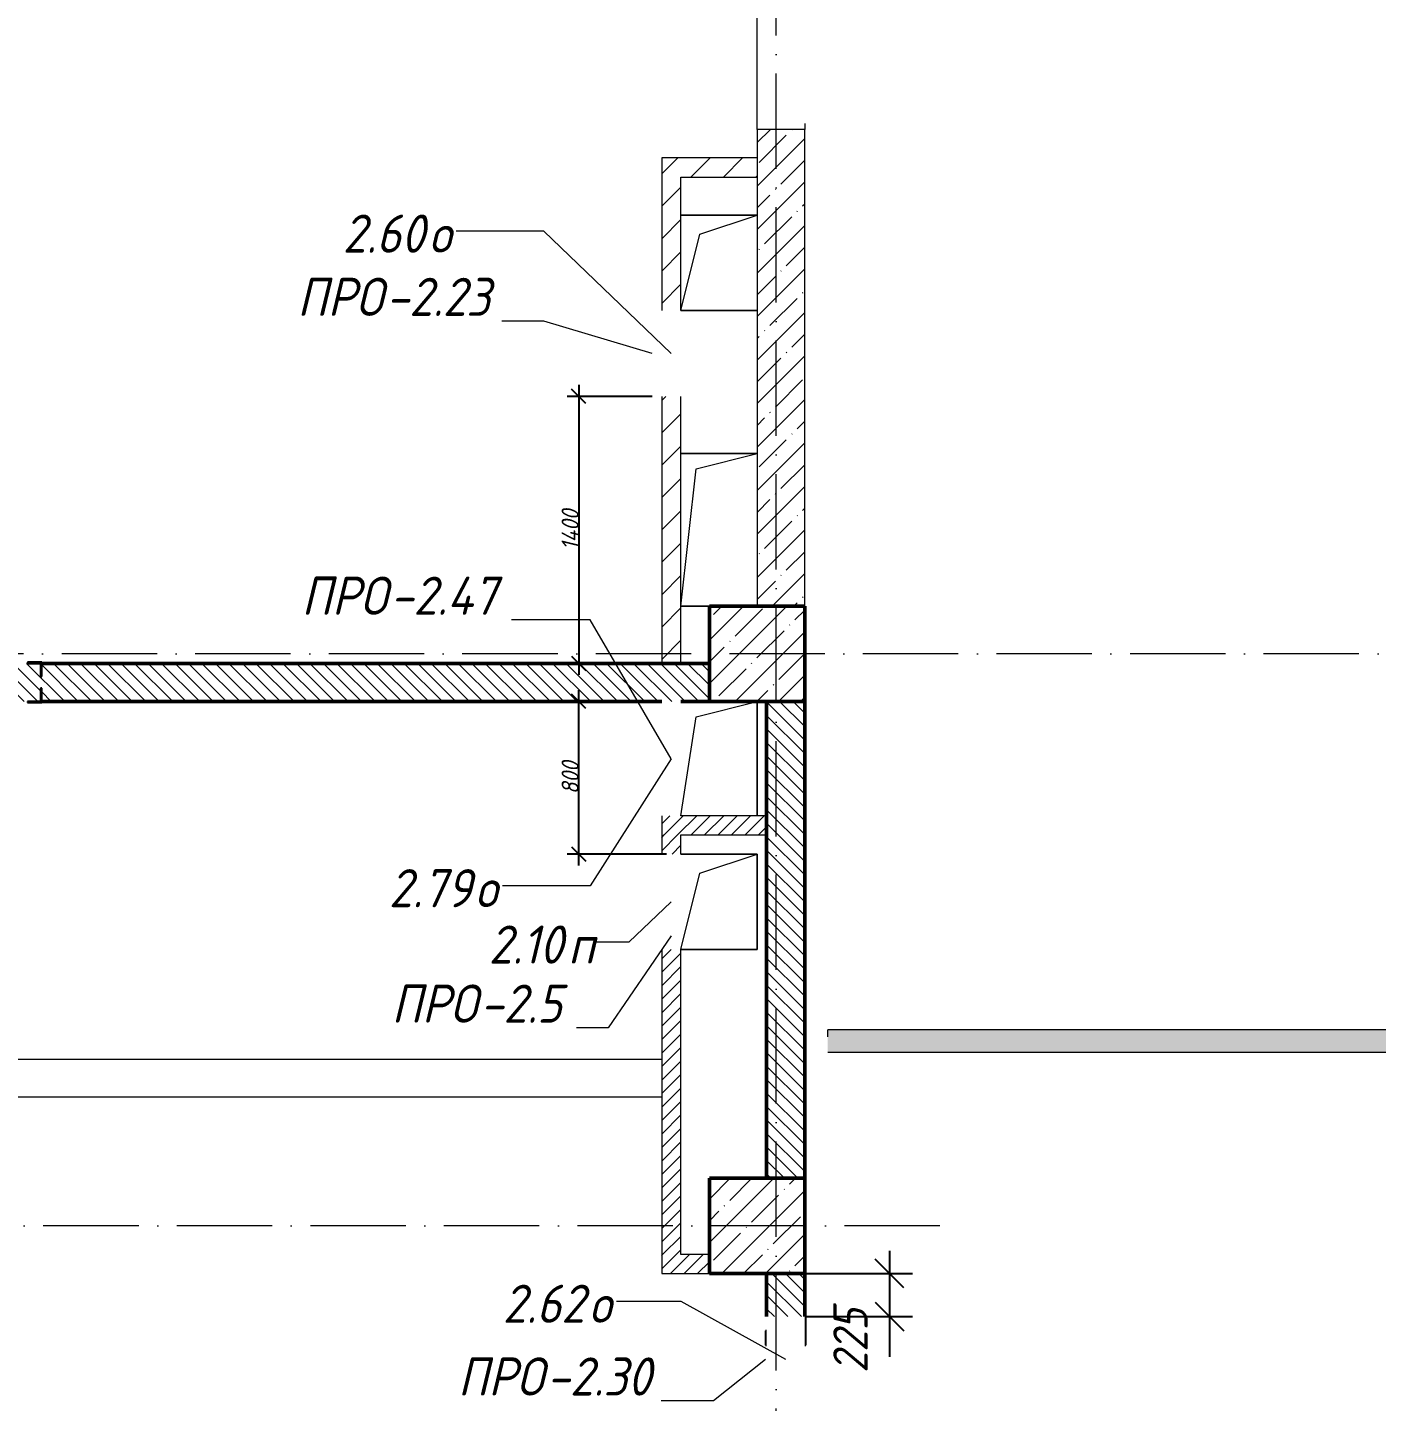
# Model space of a CAD drawing. Header units: millimetres. Extents: x -401725 to 250493, y 305116 to 802890.
# Drawn here: x -14134 to -7062, y 345103 to 352308 of the extents above; entities that cross this region are included whole.
import ezdxf

# ---------------------------------------------------------------- set-up
doc = ezdxf.new("R2010")
doc.units = ezdxf.units.MM
doc.linetypes.add('50_200_ШТРИХ_1Т_ш5_п1_п1_', pattern=[700, 500, -100, 0, -100])
for name, color, linetype, lineweight in [('A-____-____-DIMS', 7, 'Continuous', 9), ('A-FLOR-____-OTLN', 7, 'Continuous', 9), ('A-GENM-____-IDEN', 7, 'Continuous', 9), ('A-GENM-____-MCUT', 7, 'Continuous', 25), ('A-GENM-____-OTLN', 7, 'Continuous', 9), ('A-GENM-____-OTLN-1', 7, 'Continuous', 25), ('A-GLAZ-____-IDEN', 7, 'Continuous', 9), ('A-GLAZ-____-OTLN', 7, 'Continuous', 9), ('A-WALL-____-MCUT-1', 7, 'Continuous', 9), ('A-WALL-____-MCUT-2', 7, 'Continuous', 50), ('A-WALL-____-OTLN', 7, 'Continuous', 9), ('A-WALL-____-PATT-1', 7, 'Continuous', 9), ('A-WALL-FNSH-MCUT-1', 7, 'Continuous', 9), ('I-WALL-____-OTLN', 7, 'Continuous', 9), ('S-COLS-____-MCUT', 7, 'Continuous', 50), ('S-COLS-____-OTLN', 7, 'Continuous', 9), ('S-GRID-____-OTLN-1', 7, '50_200_ШТРИХ_1Т_ш5_п1_п1_', 9)]:
    doc.layers.add(name, color=color, linetype=linetype, lineweight=lineweight)
doc.layers.add('A-GLAZ-____-OTLN-1', color=7, linetype='Continuous', lineweight=9, true_color=0xc0c0c0)
doc.styles.add('ISOCPEUR_I_10', font='isocpeui.ttf', dxfattribs={"width": 0.9, "height": 180})
doc.styles.add('ISOCPEUR_I_7', font='isocpeui.ttf', dxfattribs={"width": 0.9, "height": 90})
doc.styles.add('ISOCPEUR_I_9', font='isocpeui.ttf', dxfattribs={"width": 0.9, "height": 250})
doc.dimstyles.new('ISO-1_8_0_9К_СРЕДНИЙ_Кладочные_2', dxfattribs={"dimscale": 304.8, "dimtxt": 89.638306, "dimasz": 0.246063, "dimexe": 0.19685, "dimexo": 0, "dimgap": 0, "dimtad": 1, "dimdec": 3, "dimrnd": 0.001, "dimdsep": 46, "dimtxsty": 'ISOCPEUR_I_7', "dimblk1": 'OBLIQUE', "dimblk2": 'OBLIQUE', "dimsah": 1, "dimcen": 0.09, "dimdle": 0.19685, "dimazin": 0, "dimtfac": 1, "dimtdec": 4, "dimtix": 1, "dimtmove": 1, "dimatfit": 3, "dimfxl": 1, "dimtvp": 1, "dimtolj": 1, "dimtzin": 0, "dimarcsym": 2})
doc.dimstyles.new('ISO-1_8_0_9К_СРЕДНИЙ_Кладочные_3', dxfattribs={"dimscale": 304.8, "dimtxt": 179.276612, "dimasz": 0.492126, "dimexe": 0.393701, "dimexo": 0, "dimgap": 0, "dimtad": 1, "dimdec": 3, "dimrnd": 0.001, "dimdsep": 46, "dimtxsty": 'ISOCPEUR_I_10', "dimblk1": 'OBLIQUE', "dimblk2": 'OBLIQUE', "dimsah": 1, "dimcen": 0.09, "dimdle": 0.393701, "dimazin": 0, "dimtfac": 1, "dimtdec": 4, "dimtix": 1, "dimtmove": 0, "dimatfit": 3, "dimfxl": 1, "dimtvp": 1, "dimtolj": 1, "dimtzin": 0, "dimarcsym": 2})
pattern_1 = [(135, (-15659.08, 310542.9), (-35.35534, -35.35534), [])]
pattern_2 = [(45, (-15659.08, 310542.9), (-35.35534, 35.35534), [])]
pattern_3 = [(45, (-15659.08, 310542.9), (-84.8528, 84.8528), [])]

# ---------------------------------------------------------------- blocks, each defined once
blk = doc.blocks.new('BSC_Колонна _Прямоугольная - 500х500-V49-АР1_План отверстий 2 этажа в осях 1-64_А-ГГ')
at = {"layer": 'S-COLS-____-OTLN'}
h = blk.add_hatch(dxfattribs=at)
h.set_pattern_fill('FP_78', color=256, style=0, pattern_type=2)
h.set_pattern_definition([(45, (-5350, -35481.04), (-114.04925, 114.04925), []), (45, (-5235.95, -35481.04), (-114.04925, 114.04925), [201.613, -40.323, 3.353, -36.97])])
h.paths.add_polyline_path([(-250, -250), (250, -250), (250, 250), (-250, 250)], flags=0)
at = {"layer": 'S-COLS-____-MCUT'}
for p, q in [((250, 250), (-250, 250)), ((-250, 250), (-250, -250)), ((250, -250), (250, 250)), ((-250, -250), (250, -250))]:
    blk.add_line(p, q, dxfattribs=at)
blk = doc.blocks.new('BSC_Колонна _Прямоугольная - 500х500-V102-АР1_План отверстий 2 этажа в осях 1-64_А-ГГ')
at = {"layer": 'S-COLS-____-OTLN'}
h = blk.add_hatch(dxfattribs=at)
h.set_pattern_fill('FP_131', color=256, style=0, pattern_type=2)
h.set_pattern_definition([(45, (-5350, -38481.04), (-114.04925, 114.04925), []), (45, (-5235.95, -38481.04), (-114.04925, 114.04925), [201.613, -40.323, 3.353, -36.97])])
h.paths.add_polyline_path([(-250, -250), (250, -250), (250, 250), (-250, 250), (-250, 94.6)], flags=0)
at = {"layer": 'S-COLS-____-MCUT'}
for p, q in [((250, 250), (-250, 250)), ((-250, 250), (-250, -250)), ((250, -250), (250, 250)), ((-250, -250), (250, -250))]:
    blk.add_line(p, q, dxfattribs=at)
blk = doc.blocks.new('Отлив_СКБ - Отлив витража_120_НВФ-31885342-АР1_План отверстий 2 этажа в осях 1-64_А-ГГ')
at = {"layer": 'A-GLAZ-____-OTLN-1'}
for points in [[(0, 0), (0, -2), (7800, -2), (7800, 0), (2808.9, 0)], [(0, -2), (0, -120), (7800, -120), (7800, -2), (2808.9, -2)]]:
    blk.add_hatch(color=256, dxfattribs=at).paths.add_polyline_path(points, flags=0)
at = {"layer": 'A-GLAZ-____-OTLN'}
for p, q in [((0, 0), (7800, 0)), ((7800, -2), (0, -2)), ((0, -120), (0, -83)), ((0, -120), (7800, -120)), ((7800, -83), (7800, -120))]:
    blk.add_line(p, q, dxfattribs=at)
blk = doc.blocks.new('АР_Перемычка - АР_Перемычка-28357691-АР1_План отверстий 2 этажа в осях 1-64_А-ГГ')
at = {"layer": 'A-GENM-____-OTLN'}
blk.add_line((-250, -100), (-243, -100), dxfattribs=at)
blk = doc.blocks.new('Фахверк_СКБ_Уголок - 200_3550-28267367-АР1_План отверстий 2 этажа в осях 1-64_А-ГГ')
at = {"layer": 'A-GENM-____-MCUT'}
for p, q in [((200, 156), (125, 156)), ((125, 156), (125, 81)), ((131, 81), (131, 150)), ((131, 150), (200, 150)), ((200, 150), (200, 156)), ((125, 81), (131, 81)), ((131, 19), (125, 19)), ((125, 19), (125, -56)), ((131, -50), (131, 19)), ((125, -56), (200, -56)), ((200, -50), (131, -50)), ((200, -56), (200, -50))]:
    blk.add_line(p, q, dxfattribs=at)
blk = doc.blocks.new('154_Стойка_СКБ_Уголок - СМ-2480_200-V144-АР1_План отверстий 2 этажа в осях 1-64_А-ГГ')
at = {"layer": 'A-GENM-____-MCUT'}
for p, q in [((125, 156), (125, 150)), ((200, 156), (125, 156)), ((200, 150), (200, 156)), ((125, -50), (125, -56)), ((125, -56), (200, -56)), ((200, -56), (200, -50))]:
    blk.add_line(p, q, dxfattribs=at)
blk = doc.blocks.new('Стойка_Влож_Уголок - Уголок-V145-АР1_План отверстий 2 этажа в осях 1-64_А-ГГ')
at = {"layer": 'A-GENM-____-MCUT'}
for p, q in [((75, -75), (75, -69)), ((0, -75), (75, -75))]:
    blk.add_line(p, q, dxfattribs=at)
blk = doc.blocks.new('AR_Отверстие прямоугольное _в плите_ - AR_Отверстие прямоугольное _в плите_-30459445-АР1_План отверстий 2 этажа в осях 1-64_А-ГГ')
at = {"layer": 'A-GENM-____-OTLN'}
for p, q in [((200, 250), (-200, 250)), ((-100, 150), (200, 250)), ((200, -250), (200, 250)), ((-200, -250), (-100, 150)), ((-200, -250), (200, -250))]:
    blk.add_line(p, q, dxfattribs=at)
blk = doc.blocks.new('AR_Отверстие прямоугольное _в плите_ - AR_Отверстие прямоугольное _в плите_-V173-АР1_План отверстий 2 этажа в осях 1-64_А-ГГ')
at = {"layer": 'A-GENM-____-OTLN'}
for p, q in [((200, 250), (-200, 250)), ((-100, 150), (200, 250)), ((-200, -250), (-100, 150)), ((-200, -250), (200, -250))]:
    blk.add_line(p, q, dxfattribs=at)
blk = doc.blocks.new('AR_Отверстие прямоугольное _в плите_ - AR_Отверстие прямоугольное _в плите_-30552819-АР1_План отверстий 2 этажа в осях 1-64_А-ГГ')
at = {"layer": 'A-GENM-____-OTLN'}
for p, q in [((200, 400), (-200, 400)), ((-120, 320), (200, 400)), ((-200, -400), (-120, 320)), ((-200, -400), (-50, -400))]:
    blk.add_line(p, q, dxfattribs=at)
blk = doc.blocks.new('AR_Отверстие прямоугольное _в плите_ - AR_Отверстие прямоугольное _в плите_-30552564-АР1_План отверстий 2 этажа в осях 1-64_А-ГГ')
at = {"layer": 'A-GENM-____-OTLN'}
for p, q in [((200, 300), (-200, 300)), ((-120, 220), (200, 300)), ((200, -299.7), (200, 300)), ((-199.9, -299.7), (-120, 220))]:
    blk.add_line(p, q, dxfattribs=at)
blk = doc.blocks.new('_Oblique')
at = {"color": 0, "linetype": 'ByBlock', "lineweight": -2}
blk.add_line((-0.5, -0.5), (0.5, 0.5), dxfattribs=at)
blk = doc.blocks.new('*D9404')
at = {"layer": 'A-____-____-DIMS', "color": 0, "lineweight": -2, "transparency": 16777216}
for p, q in [((-11244, 347913.9), (-11244, 348833.9)), ((-11350, 348773.9), (-11184, 348773.9)), ((-10784.7, 347973.9), (-11304, 347973.9))]:
    blk.add_line(p, q, dxfattribs=at)
at = {"layer": 'Defpoints', "color": 0, "transparency": 16777216}
for p in [(-11350, 348773.9), (-11244, 348773.9), (-10784.7, 347973.9)]:
    blk.add_point(p, dxfattribs=at)
at = {"layer": 'A-____-____-DIMS', "color": 0, "lineweight": -2, "transparency": 16777216, "xscale": 75, "yscale": 75, "zscale": 75}
for p, rotation in [((-11244, 348773.9), 90), ((-11244, 347973.9), 270)]:
    blk.add_blockref('_Oblique', p, dxfattribs=dict(at, rotation=rotation))
at = {"layer": 'A-____-____-DIMS', "color": 0, "transparency": 16777216, "insert": (-11289, 348373.9), "char_height": 90, "width": 409.578, "attachment_point": 5, "rotation": 90, "style": 'ISOCPEUR_I_7'}
blk.add_mtext('\\A1;800', dxfattribs=at)
blk = doc.blocks.new('*D9259')
at = {"layer": 'A-____-____-DIMS', "color": 0, "lineweight": -2, "transparency": 16777216}
for p, q in [((-11244, 350433.9), (-11244, 348913.9)), ((-10859.1, 350373.9), (-11304, 350373.9)), ((-11137.9, 348973.9), (-11304, 348973.9))]:
    blk.add_line(p, q, dxfattribs=at)
at = {"layer": 'Defpoints', "color": 0, "transparency": 16777216}
for p in [(-10859.1, 350373.9), (-11244, 348973.9), (-11137.9, 348973.9)]:
    blk.add_point(p, dxfattribs=at)
at = {"layer": 'A-____-____-DIMS', "color": 0, "lineweight": -2, "transparency": 16777216, "xscale": 75, "yscale": 75, "zscale": 75}
for p, rotation in [((-11244, 350373.9), 90), ((-11244, 348973.9), 270)]:
    blk.add_blockref('_Oblique', p, dxfattribs=dict(at, rotation=rotation))
at = {"layer": 'A-____-____-DIMS', "color": 0, "transparency": 16777216, "insert": (-11289, 349673.9), "char_height": 90, "width": 521.281, "attachment_point": 5, "rotation": 90, "style": 'ISOCPEUR_I_7'}
blk.add_mtext('\\A1;1400', dxfattribs=at)
blk = doc.blocks.new('*D9260')
at = {"layer": 'A-____-____-DIMS', "color": 0, "lineweight": -2, "transparency": 16777216}
for p, q in [((-9615.2, 345893.9), (-9615.2, 345548.9)), ((-10059.1, 345773.9), (-9495.2, 345773.9)), ((-10053.1, 345548.9), (-9495.2, 345548.9)), ((-9615.2, 345548.9), (-9615.2, 345337.8))]:
    blk.add_line(p, q, dxfattribs=at)
at = {"layer": 'Defpoints', "color": 0, "transparency": 16777216}
for p in [(-10059.1, 345773.9), (-10053.1, 345548.9), (-9615.2, 345548.9)]:
    blk.add_point(p, dxfattribs=at)
at = {"layer": 'A-____-____-DIMS', "color": 0, "lineweight": -2, "transparency": 16777216, "xscale": 150, "yscale": 150, "zscale": 150}
for p, rotation in [((-9615.2, 345773.9), 90), ((-9615.2, 345548.9), 270)]:
    blk.add_blockref('_Oblique', p, dxfattribs=dict(at, rotation=rotation))
at = {"layer": 'A-____-____-DIMS', "color": 0, "transparency": 16777216, "insert": (-9909.6, 345253), "char_height": 180, "width": 409.578, "attachment_point": 1, "rotation": 90, "line_spacing_factor": 1.149209, "style": 'ISOCPEUR_I_10'}
blk.add_mtext('\\A1;225', dxfattribs=at)

msp = doc.modelspace()

# ---------------------------------------------------------------- hatches: boundary and pattern name
at = {"layer": 'A-WALL-____-PATT-1'}
h = msp.add_hatch(dxfattribs=at)
h.set_pattern_fill('FP_25', color=256, style=0, pattern_type=2)
h.set_pattern_definition([(45, (-15659.08, 310542.9), (-114.04925, 114.04925), []), (45, (-15545.03, 310542.9), (-114.04925, 114.04925), [201.612, -40.322, 3.353, -36.97])])
h.paths.add_polyline_path([(-10059.0813, 349273.9433), (-10059.0813, 351773.9433), (-10309.0813, 351773.9433), (-10309.0813, 349273.9433)], flags=0)
h.paths.add_polyline_path([(-10309.0813, 353573.9433), (-10059.0813, 353573.9433), (-10059.0813, 354273.9433), (-10309.0813, 354273.9433)], flags=0)
h = msp.add_hatch(dxfattribs=at)
h.set_pattern_fill('FP_4', color=256, style=0, pattern_type=2)
h.set_pattern_definition(pattern_3)
h.paths.add_polyline_path([(-10309.0813, 351523.9433), (-10309.0813, 351623.9433), (-10809.0813, 351623.9433), (-10809.0813, 351523.9433), (-10709.0813, 351523.9433)], flags=0)
h = msp.add_hatch(dxfattribs=at)
h.set_pattern_fill('FP_4', color=256, style=0, pattern_type=2)
h.set_pattern_definition(pattern_3)
h.paths.add_polyline_path([(-10809.0813, 348973.9433), (-10709.0813, 348973.9433), (-10709.0813, 350373.9433), (-10809.0813, 350373.9433), (-10809.0813, 349118.5457)], flags=0)
h.paths.add_polyline_path([(-10809.0813, 350823.9433), (-10709.0813, 350823.9433), (-10709.0813, 351523.9433), (-10809.0813, 351523.9433)], flags=0)
h = msp.add_hatch(dxfattribs=at)
h.set_pattern_fill('FP_6', color=256, style=0, pattern_type=2)
h.set_pattern_definition(pattern_1)
h.paths.add_polyline_path([(-10709.0813, 348773.9433), (-10559.0813, 348773.9433), (-10559.0813, 348973.9433), (-14059.0813, 348973.9433), (-14059.0813, 348904.9433), (-14065.0813, 348904.9433), (-14065.0813, 348973.9433), (-17609.0813, 348973.9433), (-17609.0813, 348773.9433), (-14065.0813, 348773.9433), (-14065.0813, 348842.9433), (-14059.0813, 348842.9433), (-14059.0813, 348773.9433), (-10809.0813, 348773.9433)], flags=0)
h = msp.add_hatch(dxfattribs=at)
h.set_pattern_fill('FP_6', color=256, style=0, pattern_type=2)
h.set_pattern_definition(pattern_1)
h.paths.add_polyline_path([(-10059.0813, 346273.9433), (-10059.0813, 348773.9433), (-10259.0813, 348773.9433), (-10259.0813, 346273.9433)], flags=0)
h = msp.add_hatch(dxfattribs=at)
h.set_pattern_fill('FP_5', color=256, style=0, pattern_type=2)
h.set_pattern_definition(pattern_2)
h.paths.add_polyline_path([(-10259.0813, 348073.9433), (-10259.0813, 348173.9433), (-10809.0813, 348173.9433), (-10809.0813, 348073.9433), (-10709.0813, 348073.9433)], flags=0)
h = msp.add_hatch(dxfattribs=at)
h.set_pattern_fill('FP_5', color=256, style=0, pattern_type=2)
h.set_pattern_definition(pattern_2)
h.paths.add_polyline_path([(-10809.0813, 345873.9433), (-10709.0813, 345873.9433), (-10709.0813, 347473.9433), (-10809.0813, 347473.9433)], flags=0)
h.paths.add_polyline_path([(-10809.0813, 347973.9433), (-10709.0813, 347973.9433), (-10709.0813, 348073.9433), (-10809.0813, 348073.9433)], flags=0)
h = msp.add_hatch(dxfattribs=at)
h.set_pattern_fill('FP_5', color=256, style=0, pattern_type=2)
h.set_pattern_definition(pattern_2)
h.paths.add_polyline_path([(-10559.0813, 345773.9433), (-10559.0813, 345873.9433), (-10809.0813, 345873.9433), (-10809.0813, 345773.9433)], flags=0)
h = msp.add_hatch(dxfattribs=at)
h.set_pattern_fill('FP_6', color=256, style=0, pattern_type=2)
h.set_pattern_definition(pattern_1)
h.paths.add_polyline_path([(-10059.0813, 343273.9433), (-10059.0813, 344573.9433), (-10259.0813, 344573.9433), (-10259.0813, 343273.9433)], flags=0)
h.paths.add_polyline_path([(-10109.0813, 345548.9433), (-10059.0813, 345548.9433), (-10059.0813, 345773.9433), (-10259.0813, 345773.9433), (-10259.0813, 345548.9433)], flags=0)

# ---------------------------------------------------------------- linework, layer by layer
at = {"layer": 'A-FLOR-____-OTLN'}
for p, q in [((-10709.0813, 351323.9433), (-10309.0813, 351323.9433)), ((-10309.0813, 350823.9433), (-10709.0813, 350823.9433)), ((-10709.0813, 350073.9433), (-10309.0813, 350073.9433)), ((-10559.0813, 349273.9433), (-10709.0813, 349273.9433)), ((-10709.0813, 348773.5958), (-10309.0813, 348773.5958)), ((-10309.0813, 348773.5958), (-10309.0813, 348173.9433)), ((-10709.0813, 347973.5958), (-10309.0813, 347973.5958)), ((-10309.0813, 347973.5958), (-10309.0813, 347473.5958)), ((-10309.0813, 347473.5958), (-10709.0813, 347473.5958))]:
    msp.add_line(p, q, dxfattribs=at)
at = {"layer": 'A-GENM-____-IDEN'}
for p, q in [((-11426.9423, 350768.5944), (-11648.1342, 350768.5944)), ((-10859.0813, 350598.9433), (-11426.9423, 350768.5944)), ((-11184.7322, 349201.4329), (-11596.3789, 349201.4329)), ((-10759.0813, 348473.9433), (-11184.7322, 349201.4329)), ((-10759.0813, 347545.1562), (-11090.1166, 347062.3511)), ((-11090.1166, 347062.3511), (-11255.3947, 347062.3511)), ((-10265.0813, 345323.9433), (-10538.3925, 345107.0975)), ((-10538.3925, 345107.0975), (-10811.7037, 345107.0975))]:
    msp.add_line(p, q, dxfattribs=at)
at = {"layer": 'A-GLAZ-____-IDEN'}
for p, q in [((-11426.9423, 351239.6633), (-11886.2901, 351239.6633)), ((-10759.0813, 350598.9433), (-11426.9423, 351239.6633)), ((-10759.0813, 348473.9433), (-11184.7322, 347807.3448)), ((-11184.7322, 347807.3448), (-11644.08, 347807.3448)), ((-10759.0813, 347723.9433), (-10981.6821, 347511.7351)), ((-10981.6821, 347511.7351), (-11156.5806, 347511.7351)), ((-10707.238, 345628.1883), (-11046.8815, 345628.1883)), ((-10159.0813, 345323.9433), (-10707.238, 345628.1883))]:
    msp.add_line(p, q, dxfattribs=at)
at = {"layer": 'A-WALL-____-MCUT-1'}
for p, q in [((-10059.0813, 351773.9433), (-10309.0813, 351773.9433)), ((-10309.0813, 351773.9433), (-10309.0813, 349273.9433)), ((-10059.0813, 349273.9433), (-10059.0813, 351773.9433))]:
    msp.add_line(p, q, dxfattribs=at)
at = {"layer": 'A-WALL-____-MCUT-2'}
for p, q in [((-10559.0813, 348973.9433), (-14059.0813, 348973.9433)), ((-14059.0813, 348773.9433), (-10809.0813, 348773.9433)), ((-10709.0813, 348773.9433), (-10559.0813, 348773.9433)), ((-10259.0813, 348773.9433), (-10259.0813, 346273.9433)), ((-10059.0813, 346273.9433), (-10059.0813, 348773.9433)), ((-10259.0813, 345773.9433), (-10259.0813, 345548.9433)), ((-10059.0813, 345548.9433), (-10059.0813, 345773.9433))]:
    msp.add_line(p, q, dxfattribs=at)
at = {"layer": 'A-WALL-____-OTLN'}
for p, q in [((-10309.0813, 351773.9433), (-10309.0813, 353573.9433)), ((-10059.0813, 351803.9433), (-10059.0813, 351773.9433))]:
    msp.add_line(p, q, dxfattribs=at)
at = {"layer": 'A-WALL-FNSH-MCUT-1'}
for p, q in [((-10809.0813, 351623.9433), (-10809.0813, 350823.9433)), ((-10309.0813, 351623.9433), (-10809.0813, 351623.9433)), ((-10709.0813, 350823.9433), (-10709.0813, 351523.9433)), ((-10709.0813, 351523.9433), (-10309.0813, 351523.9433)), ((-10809.0813, 350373.9433), (-10809.0813, 348973.9433)), ((-10709.0813, 348973.9433), (-10709.0813, 350373.9433)), ((-10809.0813, 348173.9433), (-10809.0813, 347973.9433)), ((-10259.0813, 348173.9433), (-10709.0813, 348173.9433)), ((-10259.0813, 348073.9433), (-10259.0813, 348173.9433)), ((-10709.0813, 348073.9433), (-10259.0813, 348073.9433)), ((-10709.0813, 347973.9433), (-10709.0813, 348073.9433)), ((-10809.0813, 347473.9433), (-10809.0813, 345773.9433)), ((-10709.0813, 345873.9433), (-10709.0813, 347473.9433)), ((-10559.0813, 345873.9433), (-10709.0813, 345873.9433)), ((-10809.0813, 345773.9433), (-10559.0813, 345773.9433))]:
    msp.add_line(p, q, dxfattribs=at)
at = {"layer": 'I-WALL-____-OTLN'}
for p, q in [((-15889.0813, 346898.9433), (-10809.0813, 346898.9433)), ((-10809.0813, 346698.9433), (-16089.0813, 346698.9433))]:
    msp.add_line(p, q, dxfattribs=at)
at = {"layer": 'S-GRID-____-OTLN-1'}
for p, q in [((-10209.0813, 306060.2949), (-10209.0813, 360423.8609)), ((11048.6579, 349023.9433), (-20327.8515, 349023.9433)), ((-9350.5954, 346023.9433), (-20327.8515, 346023.9433))]:
    msp.add_line(p, q, dxfattribs=at)

# ---------------------------------------------------------------- block references
at = {"layer": 'A-GENM-____-OTLN'}
for name, p in [('AR_Отверстие прямоугольное _в плите_ - AR_Отверстие прямоугольное _в плите_-V173-АР1_План отверстий 2 этажа в осях 1-64_А-ГГ', (-10509.0813, 351073.9433)), ('AR_Отверстие прямоугольное _в плите_ - AR_Отверстие прямоугольное _в плите_-30552819-АР1_План отверстий 2 этажа в осях 1-64_А-ГГ', (-10509.0813, 349673.9433)), ('AR_Отверстие прямоугольное _в плите_ - AR_Отверстие прямоугольное _в плите_-30552564-АР1_План отверстий 2 этажа в осях 1-64_А-ГГ', (-10509.0813, 348473.5958)), ('AR_Отверстие прямоугольное _в плите_ - AR_Отверстие прямоугольное _в плите_-30459445-АР1_План отверстий 2 этажа в осях 1-64_А-ГГ', (-10509.0813, 347723.5958))]:
    msp.add_blockref(name, p, dxfattribs=at)
for name, p, rotation in [('АР_Перемычка - АР_Перемычка-28357691-АР1_План отверстий 2 этажа в осях 1-64_А-ГГ', (-10159.0813, 345473.9433), 269.9999999999999), ('Стойка_Влож_Уголок - Уголок-V145-АР1_План отверстий 2 этажа в осях 1-64_А-ГГ', (-10128.0813, 345473.9433), 90.00000000000027)]:
    msp.add_blockref(name, p, dxfattribs=dict(at, rotation=rotation))
at = {"layer": 'A-GENM-____-OTLN-1'}
for name, p, rotation in [('Фахверк_СКБ_Уголок - 200_3550-28267367-АР1_План отверстий 2 этажа в осях 1-64_А-ГГ', (-13934.0813, 348923.9433), 180), ('154_Стойка_СКБ_Уголок - СМ-2480_200-V144-АР1_План отверстий 2 этажа в осях 1-64_А-ГГ', (-10209.0813, 345598.9433), 269.9999999999999)]:
    msp.add_blockref(name, p, dxfattribs=dict(at, rotation=rotation))
at = {"layer": 'A-GLAZ-____-OTLN', "rotation": 180}
msp.add_blockref('Отлив_СКБ - Отлив витража_120_НВФ-31885342-АР1_План отверстий 2 этажа в осях 1-64_А-ГГ', (-2138.5663, 346932.553), dxfattribs=at)
at = {"layer": 'S-COLS-____-OTLN'}
for name, p in [('BSC_Колонна _Прямоугольная - 500х500-V102-АР1_План отверстий 2 этажа в осях 1-64_А-ГГ', (-10309.0813, 349023.9433)), ('BSC_Колонна _Прямоугольная - 500х500-V49-АР1_План отверстий 2 этажа в осях 1-64_А-ГГ', (-10309.0813, 346023.9433))]:
    msp.add_blockref(name, p, dxfattribs=at)

# ---------------------------------------------------------------- texts
at = {"layer": 'A-GENM-____-IDEN', "char_height": 200, "attachment_point": 1, "style": 'ISOCPEUR_I_9'}
for s, insert, width in [('ПРО', (-12719.8969, 350995.7106), 562.784625), ('-2.23', (-12255.5532, 350995.7106), 707.088375), ('ПРО', (-12697.4866, 349428.549), 562.784625), ('-2.47', (-12233.1429, 349428.549), 735.949125), ('ПРО', (-12225.8014, 347289.4672), 562.784625), ('-2.5', (-11761.4576, 347289.4672), 548.35425), ('ПРО', (-11877.5121, 345334.2136), 562.784625), ('-2.30', (-11413.1684, 345334.2136), 707.088375)]:
    msp.add_mtext(s, dxfattribs=dict(at, insert=insert, width=width))
at = {"layer": 'A-GLAZ-____-IDEN', "char_height": 200, "attachment_point": 1, "style": 'ISOCPEUR_I_9'}
for s, insert, width in [('2.60', (-12481.7447, 351327.2779), 548.35425), ('\\fISOCPEUR|b0|i1|c204|p34|;\\W.9;о', (-12029.3072, 351327.2779), 158.734125), ('2.79', (-12239.5345, 347894.9594), 548.35425), ('\\fISOCPEUR|b0|i1|c204|p34|;\\W.9;о', (-11787.097, 347894.9594), 158.734125), ('2.10', (-11716.0322, 347599.3497), 505.063125), ('\\fISOCPEUR|b0|i1|c204|p34|;\\W.9;п', (-11299.3135, 347599.3497), 158.734125), ('2.62', (-11642.336, 345715.8029), 548.35425), ('\\fISOCPEUR|b0|i1|c204|p34|;\\W.9;о', (-11189.8985, 345715.8029), 158.734125)]:
    msp.add_mtext(s, dxfattribs=dict(at, insert=insert, width=width))

# ---------------------------------------------------------------- dimensions: what is measured, and where the dimension line sits
at = {"layer": 'A-____-____-DIMS'}
for base, p1, p2, override, picture, middle in [((-11243.9808, 348973.9433), (-10859.0813, 350373.9433), (-11137.9147, 348973.9433), {"dimpost": '<>', "dimfxl": 1427.497144}, '*D9259', (-11288.9808, 349673.9433)), ((-11243.9808, 348773.9433), (-10784.6672, 347973.9433), (-11350.0468, 348773.9433), {"dimpost": '<>', "dimfxl": 979.61935}, '*D9404', (-11288.9808, 348373.9433))]:
    dim = msp.add_linear_dim(base=base, p1=p1, p2=p2, angle=90, dimstyle='ISO-1_8_0_9К_СРЕДНИЙ_Кладочные_2', override=override, dxfattribs=at)
    dim.commit()
    dim.dimension.update_dxf_attribs({"geometry": picture, "text_midpoint": middle})
dim = msp.add_linear_dim(base=(-9615.205, 345548.9433), p1=(-10059.0813, 345773.9433), p2=(-10053.0813, 345548.9433), angle=90, dimstyle='ISO-1_8_0_9К_СРЕДНИЙ_Кладочные_3', override={"dimpost": '<>', "dimfxl": 225.079986}, dxfattribs=at)
dim.commit()
dim.dimension.update_dxf_attribs({"geometry": '*D9260', "text_midpoint": (-9789.6004, 345337.8129), "dimtype": 160, "text_rotation": 90})

doc.saveas('drawing.dxf')
